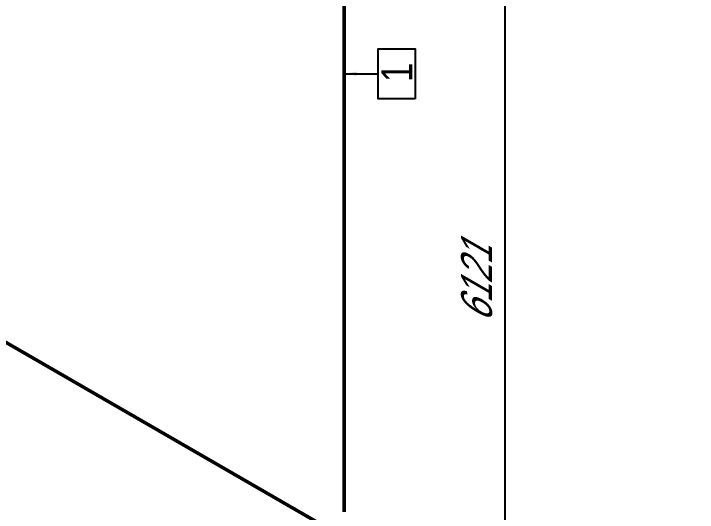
# Model space of a CAD drawing. Header units: millimetres. Extents: x 0 to 594, y 0 to 420.
# Drawn here: x 128.6 to 183.9, y 269.4 to 309.8 of the extents above; entities that cross this region are included whole.
import ezdxf
from ezdxf import colors
from ezdxf.entities.mleader import LeaderData, LeaderLine
from ezdxf.enums import TextEntityAlignment as Align
from ezdxf.math import Vec2, Vec3

# ---------------------------------------------------------------- set-up
doc = ezdxf.new("R2010")
doc.units = ezdxf.units.MM
doc.header["$LTSCALE"] = 0.25
doc.layers.add('주석', color=7, linetype='Continuous')
doc.layers.add('치수', color=1, linetype='Continuous')
doc.layers.add('파이프 작은 보어', color=30, linetype='Continuous', lineweight=50)
doc.styles.add('AdskIsoAnnotation', font='arial.ttf', dxfattribs={"width": 0.8, "height": 1})
doc.styles.add('AdskIsoMetric', font='arial.ttf', dxfattribs={"width": 0.8, "height": 2.5})
doc.styles.add('AdskIsoMetric-30', font='arial.ttf', dxfattribs={"width": 0.8, "height": 2.5})
doc.styles.add('AdskIsoMetric30', font='arial.ttf', dxfattribs={"width": 0.8, "oblique": 30, "height": 2.5})
doc.styles.get("Standard").update_dxf_attribs({"font": 'arial.ttf'})
doc.dimstyles.new('AdskIsoMetric', dxfattribs={"dimtxt": 2.5, "dimasz": 2.5, "dimexe": 1, "dimexo": 2, "dimgap": 0.8, "dimtad": 1, "dimdec": 0, "dimrnd": 1, "dimzin": 0, "dimdsep": 46, "dimtxsty": 'AdskIsoMetric', "dimcen": 0, "dimclrt": 7, "dimadec": 0, "dimazin": 0, "dimtfac": 1, "dimtdec": 0, "dimtmove": 1, "dimatfit": 3, "dimfxl": 0, "dimfrac": 2, "dimtolj": 1, "dimtzin": 0, "dimarcsym": 0})

# ---------------------------------------------------------------- blocks, each defined once
blk = doc.blocks.new('*D36')
at = {"layer": 'Defpoints', "color": 0}
for p in [(155.067, 390.475), (155.067, 375.475), (37.569, 307.638)]:
    blk.add_point(p, dxfattribs=at)
at = {"layer": '치수', "color": 0, "lineweight": -2}
for p, q in [((155.067, 377.785), (155.067, 391.63)), ((39.734, 323.888), (152.902, 389.225)), ((37.569, 309.947), (37.569, 323.793))]:
    blk.add_line(p, q, dxfattribs=at)
at = {"layer": '치수', "color": 0}
for points in [[(152.693, 389.586), (153.11, 388.864), (155.067, 390.475)], [(39.526, 324.249), (39.942, 323.527), (37.569, 322.638)]]:
    blk.add_solid(points, dxfattribs=at)
at = {"layer": '치수', "color": 7, "insert": (96.098, 359.046), "char_height": 2.5, "attachment_point": 5, "rotation": 30, "style": 'AdskIsoMetric30'}
blk.add_mtext('\\A1;4196', dxfattribs=at)
blk = doc.blocks.new('*D37')
at = {"layer": 'Defpoints', "color": 0}
for p in [(37.569, 307.638), (37.569, 292.638), (155.328, 239.65)]:
    blk.add_point(p, dxfattribs=at)
at = {"layer": '치수', "color": 0, "lineweight": -2}
for p, q in [((37.569, 305.328), (37.569, 291.483)), ((153.163, 225.9), (39.734, 291.388)), ((155.328, 237.34), (155.328, 223.495))]:
    blk.add_line(p, q, dxfattribs=at)
at = {"layer": '치수', "color": 0}
for points in [[(39.942, 291.749), (39.526, 291.027), (37.569, 292.638)], [(153.371, 226.26), (152.955, 225.539), (155.328, 224.65)]]:
    blk.add_solid(points, dxfattribs=at)
at = {"layer": '치수', "color": 7, "insert": (96.448, 261.262), "char_height": 2.5, "attachment_point": 5, "rotation": 330, "style": 'AdskIsoMetric-30'}
blk.add_mtext('\\A1;12189', dxfattribs=at)
blk = doc.blocks.new('*D38')
at = {"layer": 'Defpoints', "color": 0}
for p in [(155.328, 348.489), (155.328, 239.65), (168.318, 232.15)]:
    blk.add_point(p, dxfattribs=at)
at = {"layer": '치수', "color": 0, "lineweight": -2}
for p, q in [((157.328, 347.334), (169.318, 340.412)), ((168.318, 338.489), (168.318, 234.65)), ((157.328, 238.495), (169.318, 231.572))]:
    blk.add_line(p, q, dxfattribs=at)
at = {"layer": '치수', "color": 0}
for points in [[(167.902, 338.489), (168.735, 338.489), (168.318, 340.989)], [(167.902, 234.65), (168.735, 234.65), (168.318, 232.15)]]:
    blk.add_solid(points, dxfattribs=at)
at = {"layer": '치수', "color": 7, "insert": (166.052, 287.878), "char_height": 2.5, "attachment_point": 5, "rotation": 90, "style": 'AdskIsoMetric30'}
blk.add_mtext('\\A1;6121', dxfattribs=at)
blk = doc.blocks.new('*D39')
at = {"layer": 'Defpoints', "color": 0}
for p in [(155.328, 348.489), (168.318, 340.989), (85.057, 307.918)]:
    blk.add_point(p, dxfattribs=at)
at = {"layer": '치수', "color": 0, "lineweight": -2}
for p, q in [((157.328, 347.334), (169.318, 340.412)), ((100.212, 301.668), (166.153, 339.739))]:
    blk.add_line(p, q, dxfattribs=at)
at = {"layer": '치수', "color": 0}
for points in [[(165.945, 340.1), (166.362, 339.378), (168.318, 340.989)], [(100.004, 302.029), (100.42, 301.307), (98.047, 300.418)]]:
    blk.add_solid(points, dxfattribs=at)
at = {"layer": '치수', "color": 7, "insert": (131.378, 322.254), "char_height": 2.5, "attachment_point": 5, "rotation": 30, "style": 'AdskIsoMetric-30'}
blk.add_mtext('\\A1;741', dxfattribs=at)
blk = doc.blocks.new('*D40')
at = {"layer": 'Defpoints', "color": 0}
for p in [(85.057, 307.918), (85.057, 292.918), (275.594, 197.911)]:
    blk.add_point(p, dxfattribs=at)
at = {"layer": '치수', "color": 0, "lineweight": -2}
for p, q in [((85.057, 305.608), (85.057, 291.763)), ((273.429, 184.161), (87.222, 291.668)), ((275.594, 195.601), (275.594, 181.756))]:
    blk.add_line(p, q, dxfattribs=at)
at = {"layer": '치수', "color": 0}
for points in [[(87.43, 292.029), (87.013, 291.307), (85.057, 292.918)], [(273.638, 184.521), (273.221, 183.8), (275.594, 182.911)]]:
    blk.add_solid(points, dxfattribs=at)
at = {"layer": '치수', "color": 7, "insert": (180.325, 240.531), "char_height": 2.5, "attachment_point": 5, "rotation": 330, "style": 'AdskIsoMetric-30'}
blk.add_mtext('\\A1;2672', dxfattribs=at)
blk = doc.blocks.new('AnnoRect')
at = {"color": 0, "linetype": 'ByBlock', "lineweight": -2}
blk.add_wipeout([(-0.81, -0.6), (-0.81, 0.6), (0.81, 0.6), (0.81, -0.6)], dxfattribs=at)
blk.add_lwpolyline([(-0.81, -0.6), (-0.81, 0.6), (0.81, 0.6), (0.81, -0.6)], close=True, dxfattribs=at)
at = {"color": 0, "linetype": 'ByBlock', "lineweight": -2, "style": 'AdskIsoAnnotation', "width": 0.8}
blk.add_attdef('XX', text='', height=1, dxfattribs=at).set_placement((0, 0), align=Align.MIDDLE_CENTER)

msp = doc.modelspace()

# ---------------------------------------------------------------- linework, layer by layer
at = {"layer": '파이프 작은 보어'}
for points in [[(155.328, 342.3653), (155.328, 269.4572)], [(270.2911, 200.9725), (90.3598, 304.8559)]]:
    msp.add_lwpolyline(points, dxfattribs=at)

# ---------------------------------------------------------------- dimensions: what is measured, and where the dimension line sits
at = {"layer": '치수'}
for base, p1, p2, angle, text, override, picture, middle in [((155.0668, 390.4753), (37.5689, 307.6379), (155.0668, 375.4753), 30, '4196', {"dimtad": 0, "dimlfac": 30.926765, "dimtxsty": 'AdskIsoMetric30', "dimse1": 0, "dimse2": 0, "dimsd1": 0, "dimsd2": 0, "dimtmove": 1}, '*D36', (96.0979, 359.0465)), ((168.3184, 340.9891), (85.0565, 307.9178), (155.328, 348.4891), 30, '741', {"dimtad": 0, "dimlfac": 9.133518, "dimtxsty": 'AdskIsoMetric-30', "dimse1": 1, "dimse2": 0, "dimsd1": 0, "dimsd2": 0, "dimtmove": 1}, '*D39', (131.3776, 322.2536)), ((168.3184, 232.1496), (155.328, 348.4891), (155.328, 239.6496), 270, '6121', {"dimtad": 0, "dimlfac": 56.242547, "dimtxsty": 'AdskIsoMetric30', "dimse1": 0, "dimse2": 0, "dimsd1": 0, "dimsd2": 0, "dimtmove": 1}, '*D38', (166.0521, 287.8778)), ((85.0565, 292.9178), (275.5944, 197.9107), (85.0565, 307.9178), 150, '2672', {"dimtad": 0, "dimlfac": 12.144867, "dimtxsty": 'AdskIsoMetric-30', "dimse1": 0, "dimse2": 0, "dimsd1": 0, "dimsd2": 0, "dimtmove": 1}, '*D40', (180.3255, 240.5311)), ((37.5689, 292.6379), (155.328, 239.6496), (37.5689, 307.6379), 150, '12189', {"dimtad": 0, "dimlfac": 89.643709, "dimtxsty": 'AdskIsoMetric-30', "dimse1": 0, "dimse2": 0, "dimsd1": 0, "dimsd2": 0, "dimtmove": 1}, '*D37', (96.4485, 261.2616))]:
    dim = msp.add_linear_dim(base=base, p1=p1, p2=p2, angle=angle, text=text, dimstyle='AdskIsoMetric', override=override, dxfattribs=at)
    dim.commit()
    dim.dimension.update_dxf_attribs({"geometry": picture, "text_midpoint": middle, "dimtype": 160})

# ---------------------------------------------------------------- leaders
at = {"layer": '주석'}
ml = msp.add_multileader_mtext('Standard', dxfattribs=at)
ml.set_content('')
ml.set_leader_properties()
ml.build(insert=Vec2(0, 0))
ml.multileader.update_dxf_attribs({"dogleg_length": 0, "arrow_head_size": 0})
ctx = ml.context
ctx.base_point, ctx.arrow_head_size, ctx.plane_origin = Vec3(158.069, 304.9223), 0, Vec3(-0.431, 12.9223)
notes = []
notes.append((ctx, [(0, (1, 1, 0), (158.069, 304.9223), (-1, 0), 0, [(0, [(155.328, 304.9223)], 0, [])])]))
ctx.mtext, ml.multileader.dxf.content_type = None, 0
for ctx, leaders in notes:
    for number, flags, end, landing, length, lines in leaders:
        leader = LeaderData()
        leader.index, (leader.has_last_leader_line, leader.has_dogleg_vector, leader.attachment_direction) = number, flags
        leader.last_leader_point, leader.dogleg_vector, leader.dogleg_length = Vec3(end), Vec3(landing), length
        for number, points, colour, breaks in lines:
            line = LeaderLine()
            line.index, line.vertices, line.color, line.breaks = number, Vec3.list(points), colors.encode_raw_color(colour), breaks
            leader.lines.append(line)
        ctx.leaders.append(leader)

# ---------------------------------------------------------------- next in the draw order: block references
ref = msp.add_blockref('AnnoRect', (159.569, 304.9223), dxfattribs=dict(at, xscale=2.5, yscale=2.5, zscale=2.5, rotation=89.99999999614933))
ref.add_attrib('XX_001', '1', (160.8241, 304.2497), dxfattribs={"layer": '0', "color": 0, "linetype": 'ByBlock', "lineweight": -2, "height": 2.5, "rotation": 90, "style": 'AdskIsoAnnotation', "width": 0.8})

doc.saveas('drawing.dxf')
